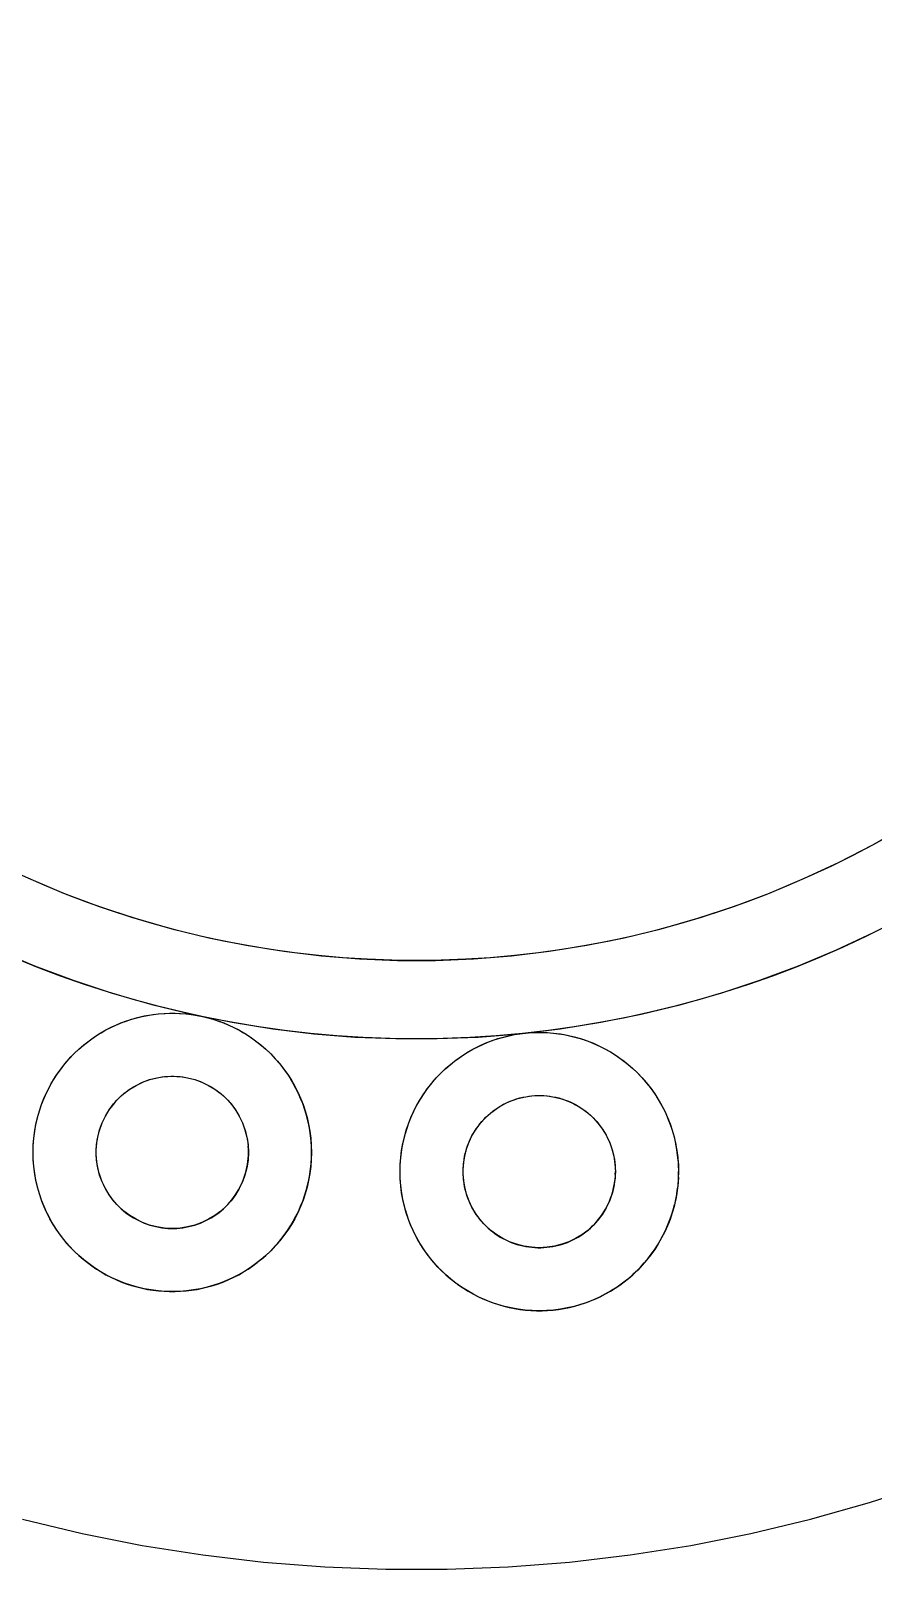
# Model space of a CAD drawing. Header units: millimetres. Extents: x -55 to 176, y -160 to 36.
# Drawn here: x -8.87 to 10.5, y -35.99 to -0.63 of the extents above; entities that cross this region are included whole.
import ezdxf

# ---------------------------------------------------------------- set-up
doc = ezdxf.new("R2010")
doc.units = ezdxf.units.MM
doc.layers.add('XY', color=7, linetype='Continuous')

msp = doc.modelspace()

# ---------------------------------------------------------------- linework, layer by layer
for centre, radius in [((0, 0), 23.8), ((0, 0), 22), ((-5.614, -26.41), 3.2), ((2.822, -26.852), 3.2), ((-5.614, -26.41), 1.75), ((2.822, -26.852), 1.75)]:
    msp.add_circle(centre, radius)
at = {"layer": 'XY'}
for p, q in [((10.491, -19.337), (11.252, -18.905)), ((9.714, -19.739), (10.491, -19.337)), ((8.922, -20.11), (9.714, -19.739)), ((-8.922, -20.11), (-8.115, -20.449)), ((8.115, -20.449), (8.922, -20.11)), ((-8.115, -20.449), (-7.296, -20.755)), ((7.296, -20.755), (8.115, -20.449)), ((-7.296, -20.755), (-6.465, -21.029)), ((6.465, -21.029), (7.296, -20.755)), ((-6.465, -21.029), (-5.624, -21.269)), ((5.624, -21.269), (6.465, -21.029)), ((-5.624, -21.269), (-4.774, -21.476)), ((-4.774, -21.476), (-3.916, -21.649)), ((3.916, -21.649), (4.774, -21.476)), ((4.774, -21.476), (5.624, -21.269)), ((9.652, -21.755), (10.509, -21.354)), ((-9.652, -21.755), (-8.779, -22.122)), ((-3.916, -21.649), (-3.052, -21.787)), ((-3.052, -21.787), (-2.184, -21.891)), ((-2.184, -21.891), (-1.312, -21.961)), ((1.312, -21.961), (2.184, -21.891)), ((2.184, -21.891), (3.052, -21.787)), ((3.052, -21.787), (3.916, -21.649)), ((8.779, -22.122), (9.652, -21.755)), ((-8.779, -22.122), (-7.893, -22.453)), ((-1.312, -21.961), (-0.437, -21.996)), ((-0.437, -21.996), (0.437, -21.996)), ((0.437, -21.996), (1.312, -21.961)), ((7.893, -22.453), (8.779, -22.122)), ((-7.893, -22.453), (-6.994, -22.749)), ((6.994, -22.749), (7.893, -22.453)), ((-6.994, -22.749), (-6.084, -23.009)), ((6.084, -23.009), (6.994, -22.749)), ((-6.554, -23.351), (-6.432, -23.316)), ((-6.432, -23.316), (-6.308, -23.286)), ((-6.308, -23.286), (-6.183, -23.261)), ((-6.183, -23.261), (-6.058, -23.241)), ((-6.084, -23.009), (-5.164, -23.233)), ((-6.058, -23.241), (-5.931, -23.226)), ((-5.931, -23.226), (-5.804, -23.216)), ((-5.804, -23.216), (-5.677, -23.211)), ((-5.677, -23.211), (-5.55, -23.211)), ((-5.55, -23.211), (-5.423, -23.216)), ((-5.423, -23.216), (-5.296, -23.226)), ((-5.296, -23.226), (-5.17, -23.241)), ((-5.17, -23.241), (-5.044, -23.261)), ((-5.164, -23.233), (-4.236, -23.42)), ((-5.044, -23.261), (-4.919, -23.286)), ((-4.919, -23.286), (-4.796, -23.316)), ((-4.796, -23.316), (-4.673, -23.351)), ((4.236, -23.42), (5.164, -23.233)), ((5.164, -23.233), (6.084, -23.009)), ((-7.358, -23.727), (-7.25, -23.66)), ((-7.25, -23.66), (-7.14, -23.597)), ((-7.14, -23.597), (-7.027, -23.539)), ((-7.027, -23.539), (-6.911, -23.485)), ((-6.911, -23.485), (-6.794, -23.436)), ((-6.794, -23.436), (-6.675, -23.391)), ((-6.675, -23.391), (-6.554, -23.351)), ((-4.673, -23.351), (-4.552, -23.391)), ((-4.552, -23.391), (-4.433, -23.436)), ((-4.433, -23.436), (-4.316, -23.485)), ((-4.316, -23.485), (-4.201, -23.539)), ((-4.236, -23.42), (-3.302, -23.57)), ((-4.201, -23.539), (-4.088, -23.597)), ((-4.088, -23.597), (-3.977, -23.66)), ((-3.977, -23.66), (-3.869, -23.727)), ((-3.302, -23.57), (-2.362, -23.682)), ((-2.362, -23.682), (-1.419, -23.758)), ((1.419, -23.758), (2.362, -23.682)), ((2.253, -23.703), (2.378, -23.683)), ((2.362, -23.682), (3.302, -23.57)), ((2.378, -23.683), (2.505, -23.668)), ((2.505, -23.668), (2.632, -23.658)), ((2.632, -23.658), (2.759, -23.653)), ((2.759, -23.653), (2.886, -23.653)), ((2.886, -23.653), (3.013, -23.658)), ((3.013, -23.658), (3.14, -23.668)), ((3.14, -23.668), (3.266, -23.683)), ((3.266, -23.683), (3.392, -23.703)), ((3.302, -23.57), (4.236, -23.42)), ((-7.854, -24.125), (-7.761, -24.038)), ((-7.761, -24.038), (-7.665, -23.954)), ((-7.665, -23.954), (-7.566, -23.874)), ((-7.566, -23.874), (-7.464, -23.799)), ((-7.464, -23.799), (-7.358, -23.727)), ((-3.869, -23.727), (-3.764, -23.799)), ((-3.764, -23.799), (-3.661, -23.874)), ((-3.661, -23.874), (-3.562, -23.954)), ((-3.562, -23.954), (-3.466, -24.038)), ((-3.466, -24.038), (-3.373, -24.125)), ((-1.419, -23.758), (-0.473, -23.795)), ((-0.473, -23.795), (0.473, -23.795)), ((0.473, -23.795), (1.419, -23.758)), ((1.186, -24.102), (1.296, -24.039)), ((1.296, -24.039), (1.409, -23.981)), ((1.409, -23.981), (1.525, -23.927)), ((1.525, -23.927), (1.642, -23.878)), ((1.642, -23.878), (1.761, -23.833)), ((1.761, -23.833), (1.882, -23.793)), ((1.882, -23.793), (2.004, -23.758)), ((2.004, -23.758), (2.128, -23.728)), ((2.128, -23.728), (2.253, -23.703)), ((3.392, -23.703), (3.517, -23.728)), ((3.517, -23.728), (3.64, -23.758)), ((3.64, -23.758), (3.763, -23.793)), ((3.763, -23.793), (3.883, -23.833)), ((3.883, -23.833), (4.003, -23.878)), ((4.003, -23.878), (4.12, -23.927)), ((4.12, -23.927), (4.235, -23.981)), ((4.235, -23.981), (4.348, -24.039)), ((4.348, -24.039), (4.459, -24.102)), ((-8.11, -24.408), (-8.028, -24.31)), ((-8.028, -24.31), (-7.943, -24.216)), ((-7.943, -24.216), (-7.854, -24.125)), ((-3.373, -24.125), (-3.284, -24.216)), ((-3.284, -24.216), (-3.199, -24.31)), ((-3.199, -24.31), (-3.117, -24.408)), ((0.675, -24.48), (0.771, -24.396)), ((0.771, -24.396), (0.87, -24.317)), ((0.87, -24.317), (0.972, -24.241)), ((0.972, -24.241), (1.078, -24.17)), ((1.078, -24.17), (1.186, -24.102)), ((4.459, -24.102), (4.567, -24.17)), ((4.567, -24.17), (4.672, -24.241)), ((4.672, -24.241), (4.775, -24.317)), ((4.775, -24.317), (4.874, -24.396)), ((4.874, -24.396), (4.97, -24.48)), ((-8.395, -24.828), (-8.33, -24.719)), ((-8.33, -24.719), (-8.261, -24.612)), ((-8.261, -24.612), (-8.187, -24.509)), ((-8.187, -24.509), (-8.11, -24.408)), ((-6.194, -24.759), (-6.128, -24.737)), ((-6.128, -24.737), (-6.061, -24.718)), ((-6.061, -24.718), (-5.993, -24.702)), ((-5.993, -24.702), (-5.925, -24.688)), ((-5.925, -24.688), (-5.856, -24.677)), ((-5.856, -24.677), (-5.787, -24.669)), ((-5.787, -24.669), (-5.718, -24.663)), ((-5.718, -24.663), (-5.648, -24.66)), ((-5.648, -24.66), (-5.579, -24.66)), ((-5.579, -24.66), (-5.509, -24.663)), ((-5.509, -24.663), (-5.44, -24.669)), ((-5.44, -24.669), (-5.371, -24.677)), ((-5.371, -24.677), (-5.302, -24.688)), ((-5.302, -24.688), (-5.234, -24.702)), ((-5.234, -24.702), (-5.166, -24.718)), ((-5.166, -24.718), (-5.099, -24.737)), ((-5.099, -24.737), (-5.033, -24.759)), ((-3.117, -24.408), (-3.04, -24.509)), ((-3.04, -24.509), (-2.966, -24.612)), ((-2.966, -24.612), (-2.897, -24.719)), ((-2.832, -24.828), (-2.897, -24.719)), ((0.326, -24.85), (0.408, -24.752)), ((0.408, -24.752), (0.493, -24.658)), ((0.582, -24.567), (0.493, -24.658)), ((0.582, -24.567), (0.675, -24.48)), ((4.97, -24.48), (5.062, -24.567)), ((5.062, -24.567), (5.151, -24.658)), ((5.151, -24.658), (5.237, -24.752)), ((5.237, -24.752), (5.318, -24.85)), ((-8.564, -25.171), (-8.512, -25.054)), ((-8.512, -25.054), (-8.456, -24.94)), ((-8.456, -24.94), (-8.395, -24.828)), ((-6.788, -25.113), (-6.736, -25.067)), ((-6.736, -25.067), (-6.681, -25.023)), ((-6.681, -25.023), (-6.625, -24.982)), ((-6.625, -24.982), (-6.568, -24.943)), ((-6.568, -24.943), (-6.509, -24.906)), ((-6.509, -24.906), (-6.448, -24.872)), ((-6.448, -24.872), (-6.386, -24.84)), ((-6.386, -24.84), (-6.323, -24.81)), ((-6.323, -24.81), (-6.259, -24.783)), ((-6.259, -24.783), (-6.194, -24.759)), ((-5.033, -24.759), (-4.968, -24.783)), ((-4.968, -24.783), (-4.904, -24.81)), ((-4.904, -24.81), (-4.841, -24.84)), ((-4.841, -24.84), (-4.779, -24.872)), ((-4.779, -24.872), (-4.719, -24.906)), ((-4.719, -24.906), (-4.66, -24.943)), ((-4.66, -24.943), (-4.602, -24.982)), ((-4.602, -24.982), (-4.546, -25.023)), ((-4.546, -25.023), (-4.492, -25.067)), ((-4.492, -25.067), (-4.439, -25.113)), ((-2.771, -24.94), (-2.832, -24.828)), ((-2.715, -25.054), (-2.771, -24.94)), ((-2.663, -25.171), (-2.715, -25.054)), ((0.106, -25.161), (0.175, -25.054)), ((0.175, -25.054), (0.248, -24.951)), ((0.248, -24.951), (0.326, -24.85)), ((2.649, -25.111), (2.718, -25.105)), ((2.718, -25.105), (2.787, -25.102)), ((2.787, -25.102), (2.857, -25.102)), ((2.857, -25.102), (2.927, -25.105)), ((2.927, -25.105), (2.996, -25.111)), ((5.318, -24.85), (5.396, -24.951)), ((5.396, -24.951), (5.47, -25.054)), ((5.47, -25.054), (5.539, -25.161)), ((-8.69, -25.531), (-8.653, -25.409)), ((-8.653, -25.409), (-8.611, -25.289)), ((-8.611, -25.289), (-8.564, -25.171)), ((-7.099, -25.485), (-7.061, -25.427)), ((-7.061, -25.427), (-7.021, -25.37)), ((-6.979, -25.315), (-7.021, -25.37)), ((-6.934, -25.262), (-6.979, -25.315)), ((-6.934, -25.262), (-6.887, -25.21)), ((-6.887, -25.21), (-6.839, -25.16)), ((-6.839, -25.16), (-6.788, -25.113)), ((-4.439, -25.113), (-4.389, -25.16)), ((-4.389, -25.16), (-4.34, -25.21)), ((-4.34, -25.21), (-4.293, -25.262)), ((-4.293, -25.262), (-4.249, -25.315)), ((-4.249, -25.315), (-4.206, -25.37)), ((-4.206, -25.37), (-4.166, -25.427)), ((-4.166, -25.427), (-4.128, -25.485)), ((-2.616, -25.289), (-2.663, -25.171)), ((-2.574, -25.409), (-2.616, -25.289)), ((-2.537, -25.531), (-2.574, -25.409)), ((-0.076, -25.497), (-0.02, -25.382)), ((-0.02, -25.382), (0.04, -25.27)), ((0.04, -25.27), (0.106, -25.161)), ((1.755, -25.465), (1.811, -25.424)), ((1.811, -25.424), (1.868, -25.385)), ((1.868, -25.385), (1.927, -25.348)), ((1.927, -25.348), (1.988, -25.314)), ((1.988, -25.314), (2.05, -25.282)), ((2.05, -25.282), (2.113, -25.252)), ((2.113, -25.252), (2.177, -25.225)), ((2.177, -25.225), (2.242, -25.201)), ((2.242, -25.201), (2.308, -25.179)), ((2.308, -25.179), (2.375, -25.16)), ((2.375, -25.16), (2.443, -25.144)), ((2.443, -25.144), (2.511, -25.13)), ((2.511, -25.13), (2.579, -25.119)), ((2.579, -25.119), (2.649, -25.111)), ((2.996, -25.111), (3.065, -25.119)), ((3.065, -25.119), (3.134, -25.13)), ((3.134, -25.13), (3.202, -25.144)), ((3.202, -25.144), (3.27, -25.16)), ((3.27, -25.16), (3.337, -25.179)), ((3.337, -25.179), (3.403, -25.201)), ((3.403, -25.201), (3.468, -25.225)), ((3.468, -25.225), (3.532, -25.252)), ((3.532, -25.252), (3.595, -25.282)), ((3.595, -25.282), (3.657, -25.314)), ((3.657, -25.314), (3.717, -25.348)), ((3.717, -25.348), (3.776, -25.385)), ((3.776, -25.385), (3.834, -25.424)), ((3.834, -25.424), (3.89, -25.465)), ((5.539, -25.161), (5.604, -25.27)), ((5.604, -25.27), (5.665, -25.382)), ((5.665, -25.382), (5.721, -25.497)), ((-8.773, -25.903), (-8.751, -25.778)), ((-8.751, -25.778), (-8.723, -25.654)), ((-8.723, -25.654), (-8.69, -25.531)), ((-7.276, -25.863), (-7.253, -25.797)), ((-7.253, -25.797), (-7.227, -25.732)), ((-7.227, -25.732), (-7.199, -25.669)), ((-7.199, -25.669), (-7.168, -25.606)), ((-7.168, -25.606), (-7.135, -25.545)), ((-7.135, -25.545), (-7.099, -25.485)), ((-4.128, -25.485), (-4.092, -25.545)), ((-4.092, -25.545), (-4.059, -25.606)), ((-4.059, -25.606), (-4.028, -25.669)), ((-4.028, -25.669), (-4, -25.732)), ((-4, -25.732), (-3.975, -25.797)), ((-3.975, -25.797), (-3.951, -25.863)), ((-2.504, -25.654), (-2.537, -25.531)), ((-2.477, -25.778), (-2.504, -25.654)), ((-2.454, -25.903), (-2.477, -25.778)), ((-0.217, -25.851), (-0.175, -25.731)), ((-0.175, -25.731), (-0.128, -25.613)), ((-0.128, -25.613), (-0.076, -25.497)), ((1.374, -25.869), (1.415, -25.812)), ((1.415, -25.812), (1.457, -25.757)), ((1.457, -25.757), (1.502, -25.704)), ((1.502, -25.704), (1.548, -25.652)), ((1.548, -25.652), (1.597, -25.602)), ((1.597, -25.602), (1.648, -25.555)), ((1.648, -25.555), (1.7, -25.509)), ((1.7, -25.509), (1.755, -25.465)), ((3.89, -25.465), (3.944, -25.509)), ((3.944, -25.509), (3.997, -25.555)), ((3.997, -25.555), (4.047, -25.602)), ((4.047, -25.602), (4.096, -25.652)), ((4.096, -25.652), (4.143, -25.704)), ((4.143, -25.704), (4.187, -25.757)), ((4.187, -25.757), (4.23, -25.812)), ((4.23, -25.812), (4.27, -25.869)), ((5.721, -25.497), (5.773, -25.613)), ((5.773, -25.613), (5.819, -25.731)), ((5.819, -25.731), (5.862, -25.851)), ((-8.811, -26.283), (-8.804, -26.156)), ((-8.804, -26.156), (-8.791, -26.029)), ((-8.791, -26.029), (-8.773, -25.903)), ((-7.351, -26.202), (-7.342, -26.133)), ((-7.342, -26.133), (-7.329, -26.064)), ((-7.329, -26.064), (-7.314, -25.996)), ((-7.314, -25.996), (-7.296, -25.929)), ((-7.296, -25.929), (-7.276, -25.863)), ((-3.951, -25.863), (-3.931, -25.929)), ((-3.931, -25.929), (-3.913, -25.996)), ((-3.913, -25.996), (-3.898, -26.064)), ((-3.898, -26.064), (-3.886, -26.133)), ((-3.886, -26.133), (-3.876, -26.202)), ((-2.436, -26.029), (-2.454, -25.903)), ((-2.424, -26.156), (-2.436, -26.029)), ((-2.416, -26.283), (-2.424, -26.156)), ((-0.315, -26.22), (-0.287, -26.096)), ((-0.287, -26.096), (-0.255, -25.973)), ((-0.255, -25.973), (-0.217, -25.851)), ((1.209, -26.174), (1.237, -26.111)), ((1.237, -26.111), (1.268, -26.048)), ((1.268, -26.048), (1.301, -25.987)), ((1.301, -25.987), (1.337, -25.927)), ((1.337, -25.927), (1.374, -25.869)), ((4.27, -25.869), (4.308, -25.927)), ((4.308, -25.927), (4.344, -25.987)), ((4.344, -25.987), (4.377, -26.048)), ((4.377, -26.048), (4.407, -26.111)), ((4.407, -26.111), (4.436, -26.174)), ((5.862, -25.851), (5.899, -25.973)), ((5.899, -25.973), (5.932, -26.096)), ((5.932, -26.096), (5.959, -26.22)), ((-8.814, -26.41), (-8.811, -26.283)), ((-8.811, -26.537), (-8.814, -26.41)), ((-7.364, -26.41), (-7.362, -26.34)), ((-7.362, -26.48), (-7.364, -26.41)), ((-7.362, -26.34), (-7.358, -26.271)), ((-7.358, -26.549), (-7.362, -26.48)), ((-7.358, -26.271), (-7.351, -26.202)), ((-3.876, -26.202), (-3.869, -26.271)), ((-3.865, -26.34), (-3.869, -26.271)), ((-3.869, -26.549), (-3.865, -26.48)), ((-3.864, -26.41), (-3.865, -26.34)), ((-3.865, -26.48), (-3.864, -26.41)), ((-2.414, -26.41), (-2.416, -26.283)), ((-2.416, -26.537), (-2.414, -26.41)), ((-0.368, -26.598), (-0.355, -26.471)), ((-0.355, -26.471), (-0.337, -26.345)), ((-0.337, -26.345), (-0.315, -26.22)), ((1.094, -26.575), (1.107, -26.506)), ((1.107, -26.506), (1.122, -26.438)), ((1.122, -26.438), (1.14, -26.371)), ((1.14, -26.371), (1.16, -26.305)), ((1.16, -26.305), (1.183, -26.239)), ((1.183, -26.239), (1.209, -26.174)), ((4.436, -26.174), (4.461, -26.239)), ((4.461, -26.239), (4.484, -26.305)), ((4.484, -26.305), (4.505, -26.371)), ((4.505, -26.371), (4.523, -26.438)), ((4.523, -26.438), (4.538, -26.506)), ((4.538, -26.506), (4.55, -26.575)), ((5.982, -26.345), (5.959, -26.22)), ((6, -26.471), (5.982, -26.345)), ((6.012, -26.598), (6, -26.471)), ((-8.804, -26.664), (-8.811, -26.537)), ((-8.791, -26.791), (-8.804, -26.664)), ((-8.773, -26.917), (-8.791, -26.791)), ((-7.351, -26.618), (-7.358, -26.549)), ((-7.342, -26.687), (-7.351, -26.618)), ((-7.329, -26.756), (-7.342, -26.687)), ((-7.314, -26.824), (-7.329, -26.756)), ((-7.296, -26.891), (-7.314, -26.824)), ((-3.931, -26.891), (-3.913, -26.824)), ((-3.913, -26.824), (-3.898, -26.756)), ((-3.898, -26.756), (-3.886, -26.687)), ((-3.886, -26.687), (-3.876, -26.618)), ((-3.876, -26.618), (-3.869, -26.549)), ((-2.454, -26.917), (-2.436, -26.791)), ((-2.436, -26.791), (-2.424, -26.664)), ((-2.424, -26.664), (-2.416, -26.537)), ((-0.378, -26.852), (-0.375, -26.725)), ((-0.375, -26.979), (-0.378, -26.852)), ((-0.375, -26.725), (-0.368, -26.598)), ((1.072, -26.852), (1.074, -26.783)), ((1.074, -26.922), (1.072, -26.852)), ((1.074, -26.783), (1.078, -26.713)), ((1.078, -26.713), (1.085, -26.644)), ((1.085, -26.644), (1.094, -26.575)), ((4.55, -26.575), (4.56, -26.644)), ((4.56, -26.644), (4.567, -26.713)), ((4.567, -26.713), (4.571, -26.783)), ((4.571, -26.783), (4.572, -26.852)), ((4.571, -26.922), (4.572, -26.852)), ((6.012, -26.598), (6.02, -26.725)), ((6.02, -26.725), (6.022, -26.852)), ((6.02, -26.979), (6.022, -26.852)), ((-8.751, -27.042), (-8.773, -26.917)), ((-8.723, -27.166), (-8.751, -27.042)), ((-8.69, -27.289), (-8.723, -27.166)), ((-7.276, -26.957), (-7.296, -26.891)), ((-7.253, -27.023), (-7.276, -26.957)), ((-7.227, -27.088), (-7.253, -27.023)), ((-7.199, -27.151), (-7.227, -27.088)), ((-7.168, -27.214), (-7.199, -27.151)), ((-7.135, -27.275), (-7.168, -27.214)), ((-4.092, -27.275), (-4.059, -27.214)), ((-4.059, -27.214), (-4.028, -27.151)), ((-4.028, -27.151), (-4, -27.088)), ((-4, -27.088), (-3.975, -27.023)), ((-3.975, -27.023), (-3.951, -26.957)), ((-3.951, -26.957), (-3.931, -26.891)), ((-2.537, -27.289), (-2.504, -27.166)), ((-2.504, -27.166), (-2.477, -27.042)), ((-2.477, -27.042), (-2.454, -26.917)), ((-0.368, -27.106), (-0.375, -26.979)), ((-0.355, -27.233), (-0.368, -27.106)), ((1.078, -26.991), (1.074, -26.922)), ((1.085, -27.06), (1.078, -26.991)), ((1.094, -27.129), (1.085, -27.06)), ((1.107, -27.198), (1.094, -27.129)), ((1.122, -27.266), (1.107, -27.198)), ((4.523, -27.266), (4.538, -27.198)), ((4.538, -27.198), (4.55, -27.129)), ((4.55, -27.129), (4.56, -27.06)), ((4.567, -26.991), (4.56, -27.06)), ((4.571, -26.922), (4.567, -26.991)), ((6.012, -27.106), (6, -27.233)), ((6.02, -26.979), (6.012, -27.106)), ((-8.653, -27.411), (-8.69, -27.289)), ((-8.611, -27.531), (-8.653, -27.411)), ((-8.564, -27.649), (-8.611, -27.531)), ((-7.099, -27.335), (-7.135, -27.275)), ((-7.061, -27.393), (-7.099, -27.335)), ((-7.021, -27.45), (-7.061, -27.393)), ((-6.979, -27.505), (-7.021, -27.45)), ((-6.934, -27.558), (-6.979, -27.505)), ((-6.887, -27.61), (-6.934, -27.558)), ((-4.34, -27.61), (-4.293, -27.558)), ((-4.293, -27.558), (-4.249, -27.505)), ((-4.249, -27.505), (-4.206, -27.45)), ((-4.206, -27.45), (-4.166, -27.393)), ((-4.166, -27.393), (-4.128, -27.335)), ((-4.128, -27.335), (-4.092, -27.275)), ((-2.663, -27.649), (-2.616, -27.531)), ((-2.616, -27.531), (-2.574, -27.411)), ((-2.574, -27.411), (-2.537, -27.289)), ((-0.337, -27.359), (-0.355, -27.233)), ((-0.315, -27.484), (-0.337, -27.359)), ((-0.287, -27.608), (-0.315, -27.484)), ((1.14, -27.333), (1.122, -27.266)), ((1.16, -27.399), (1.14, -27.333)), ((1.183, -27.465), (1.16, -27.399)), ((1.209, -27.53), (1.183, -27.465)), ((1.237, -27.593), (1.209, -27.53)), ((4.407, -27.593), (4.436, -27.53)), ((4.436, -27.53), (4.461, -27.465)), ((4.461, -27.465), (4.484, -27.399)), ((4.505, -27.333), (4.484, -27.399)), ((4.523, -27.266), (4.505, -27.333)), ((5.959, -27.484), (5.932, -27.608)), ((5.982, -27.359), (5.959, -27.484)), ((5.982, -27.359), (6, -27.233)), ((-8.512, -27.766), (-8.564, -27.649)), ((-8.456, -27.88), (-8.512, -27.766)), ((-8.395, -27.992), (-8.456, -27.88)), ((-6.887, -27.61), (-6.839, -27.66)), ((-6.839, -27.66), (-6.788, -27.707)), ((-6.788, -27.707), (-6.736, -27.753)), ((-6.736, -27.753), (-6.681, -27.797)), ((-6.681, -27.797), (-6.625, -27.838)), ((-6.625, -27.838), (-6.568, -27.877)), ((-6.568, -27.877), (-6.509, -27.914)), ((-6.509, -27.914), (-6.448, -27.948)), ((-4.779, -27.948), (-4.719, -27.914)), ((-4.719, -27.914), (-4.66, -27.877)), ((-4.66, -27.877), (-4.602, -27.838)), ((-4.602, -27.838), (-4.546, -27.797)), ((-4.546, -27.797), (-4.492, -27.753)), ((-4.492, -27.753), (-4.439, -27.707)), ((-4.439, -27.707), (-4.389, -27.66)), ((-4.389, -27.66), (-4.34, -27.61)), ((-2.832, -27.992), (-2.771, -27.88)), ((-2.771, -27.88), (-2.715, -27.766)), ((-2.715, -27.766), (-2.663, -27.649)), ((-0.255, -27.731), (-0.287, -27.608)), ((-0.217, -27.853), (-0.255, -27.731)), ((-0.175, -27.973), (-0.217, -27.853)), ((1.268, -27.656), (1.237, -27.593)), ((1.301, -27.717), (1.268, -27.656)), ((1.337, -27.777), (1.301, -27.717)), ((1.374, -27.835), (1.337, -27.777)), ((1.415, -27.892), (1.374, -27.835)), ((1.457, -27.947), (1.415, -27.892)), ((4.187, -27.947), (4.23, -27.892)), ((4.23, -27.892), (4.27, -27.835)), ((4.27, -27.835), (4.308, -27.777)), ((4.308, -27.777), (4.344, -27.717)), ((4.344, -27.717), (4.377, -27.656)), ((4.377, -27.656), (4.407, -27.593)), ((5.819, -27.973), (5.862, -27.853)), ((5.862, -27.853), (5.899, -27.731)), ((5.899, -27.731), (5.932, -27.608)), ((-8.33, -28.101), (-8.395, -27.992)), ((-8.261, -28.208), (-8.33, -28.101)), ((-8.187, -28.311), (-8.261, -28.208)), ((-6.448, -27.948), (-6.386, -27.98)), ((-6.386, -27.98), (-6.323, -28.01)), ((-6.323, -28.01), (-6.259, -28.037)), ((-6.259, -28.037), (-6.194, -28.061)), ((-6.194, -28.061), (-6.128, -28.083)), ((-6.128, -28.083), (-6.061, -28.102)), ((-6.061, -28.102), (-5.993, -28.118)), ((-5.993, -28.118), (-5.925, -28.132)), ((-5.925, -28.132), (-5.856, -28.143)), ((-5.856, -28.143), (-5.787, -28.151)), ((-5.787, -28.151), (-5.718, -28.157)), ((-5.718, -28.157), (-5.648, -28.16)), ((-5.648, -28.16), (-5.579, -28.16)), ((-5.579, -28.16), (-5.509, -28.157)), ((-5.509, -28.157), (-5.44, -28.151)), ((-5.44, -28.151), (-5.371, -28.143)), ((-5.371, -28.143), (-5.302, -28.132)), ((-5.302, -28.132), (-5.234, -28.118)), ((-5.234, -28.118), (-5.166, -28.102)), ((-5.166, -28.102), (-5.099, -28.083)), ((-5.099, -28.083), (-5.033, -28.061)), ((-5.033, -28.061), (-4.968, -28.037)), ((-4.968, -28.037), (-4.904, -28.01)), ((-4.904, -28.01), (-4.841, -27.98)), ((-4.841, -27.98), (-4.779, -27.948)), ((-3.04, -28.311), (-2.966, -28.208)), ((-2.966, -28.208), (-2.897, -28.101)), ((-2.897, -28.101), (-2.832, -27.992)), ((-0.128, -28.091), (-0.175, -27.973)), ((-0.076, -28.208), (-0.128, -28.091)), ((-0.02, -28.322), (-0.076, -28.208)), ((1.502, -28), (1.457, -27.947)), ((1.548, -28.052), (1.502, -28)), ((1.597, -28.102), (1.548, -28.052)), ((1.597, -28.102), (1.648, -28.149)), ((1.648, -28.149), (1.7, -28.195)), ((1.7, -28.195), (1.755, -28.239)), ((1.755, -28.239), (1.811, -28.28)), ((1.811, -28.28), (1.868, -28.319)), ((3.776, -28.319), (3.834, -28.28)), ((3.834, -28.28), (3.89, -28.239)), ((3.89, -28.239), (3.944, -28.195)), ((3.944, -28.195), (3.997, -28.149)), ((3.997, -28.149), (4.047, -28.102)), ((4.047, -28.102), (4.096, -28.052)), ((4.096, -28.052), (4.143, -28)), ((4.143, -28), (4.187, -27.947)), ((5.665, -28.322), (5.721, -28.208)), ((5.721, -28.208), (5.773, -28.091)), ((5.773, -28.091), (5.819, -27.973)), ((-8.11, -28.412), (-8.187, -28.311)), ((-8.028, -28.51), (-8.11, -28.412)), ((-7.943, -28.604), (-8.028, -28.51)), ((-7.943, -28.604), (-7.854, -28.695)), ((-3.373, -28.695), (-3.284, -28.604)), ((-3.284, -28.604), (-3.199, -28.51)), ((-3.199, -28.51), (-3.117, -28.412)), ((-3.117, -28.412), (-3.04, -28.311)), ((0.04, -28.434), (-0.02, -28.322)), ((0.106, -28.543), (0.04, -28.434)), ((0.175, -28.65), (0.106, -28.543)), ((1.868, -28.319), (1.927, -28.356)), ((1.927, -28.356), (1.988, -28.39)), ((1.988, -28.39), (2.05, -28.422)), ((2.05, -28.422), (2.113, -28.452)), ((2.113, -28.452), (2.177, -28.479)), ((2.177, -28.479), (2.242, -28.503)), ((2.242, -28.503), (2.308, -28.525)), ((2.308, -28.525), (2.375, -28.544)), ((2.375, -28.544), (2.443, -28.56)), ((2.443, -28.56), (2.511, -28.574)), ((2.511, -28.574), (2.579, -28.585)), ((2.579, -28.585), (2.649, -28.593)), ((2.649, -28.593), (2.718, -28.599)), ((2.718, -28.599), (2.787, -28.602)), ((2.787, -28.602), (2.857, -28.602)), ((2.857, -28.602), (2.927, -28.599)), ((2.927, -28.599), (2.996, -28.593)), ((2.996, -28.593), (3.065, -28.585)), ((3.065, -28.585), (3.134, -28.574)), ((3.134, -28.574), (3.202, -28.56)), ((3.202, -28.56), (3.27, -28.544)), ((3.27, -28.544), (3.337, -28.525)), ((3.337, -28.525), (3.403, -28.503)), ((3.403, -28.503), (3.468, -28.479)), ((3.468, -28.479), (3.532, -28.452)), ((3.532, -28.452), (3.595, -28.422)), ((3.595, -28.422), (3.657, -28.39)), ((3.657, -28.39), (3.717, -28.356)), ((3.717, -28.356), (3.776, -28.319)), ((5.47, -28.65), (5.539, -28.543)), ((5.539, -28.543), (5.604, -28.434)), ((5.604, -28.434), (5.665, -28.322)), ((-7.854, -28.695), (-7.761, -28.782)), ((-7.761, -28.782), (-7.665, -28.866)), ((-7.665, -28.866), (-7.566, -28.945)), ((-7.566, -28.945), (-7.464, -29.021)), ((-3.764, -29.021), (-3.661, -28.945)), ((-3.562, -28.866), (-3.661, -28.945)), ((-3.562, -28.866), (-3.466, -28.782)), ((-3.466, -28.782), (-3.373, -28.695)), ((0.248, -28.754), (0.175, -28.65)), ((0.326, -28.854), (0.248, -28.754)), ((0.408, -28.952), (0.326, -28.854)), ((0.493, -29.046), (0.408, -28.952)), ((5.151, -29.046), (5.237, -28.952)), ((5.237, -28.952), (5.318, -28.854)), ((5.318, -28.854), (5.396, -28.754)), ((5.396, -28.754), (5.47, -28.65)), ((-7.464, -29.021), (-7.358, -29.093)), ((-7.358, -29.093), (-7.25, -29.16)), ((-7.25, -29.16), (-7.14, -29.223)), ((-7.14, -29.223), (-7.027, -29.281)), ((-7.027, -29.281), (-6.911, -29.335)), ((-6.911, -29.335), (-6.794, -29.384)), ((-4.433, -29.384), (-4.316, -29.335)), ((-4.316, -29.335), (-4.201, -29.281)), ((-4.201, -29.281), (-4.088, -29.223)), ((-4.088, -29.223), (-3.977, -29.16)), ((-3.977, -29.16), (-3.869, -29.093)), ((-3.869, -29.093), (-3.764, -29.021)), ((0.582, -29.137), (0.493, -29.046)), ((0.582, -29.137), (0.675, -29.224)), ((0.675, -29.224), (0.771, -29.308)), ((0.771, -29.308), (0.87, -29.388)), ((4.775, -29.388), (4.874, -29.308)), ((4.874, -29.308), (4.97, -29.224)), ((4.97, -29.224), (5.062, -29.137)), ((5.062, -29.137), (5.151, -29.046)), ((-6.794, -29.384), (-6.675, -29.429)), ((-6.675, -29.429), (-6.554, -29.469)), ((-6.554, -29.469), (-6.432, -29.504)), ((-6.432, -29.504), (-6.308, -29.534)), ((-6.308, -29.534), (-6.183, -29.559)), ((-6.183, -29.559), (-6.058, -29.579)), ((-6.058, -29.579), (-5.931, -29.594)), ((-5.931, -29.594), (-5.804, -29.604)), ((-5.804, -29.604), (-5.677, -29.609)), ((-5.677, -29.609), (-5.55, -29.609)), ((-5.55, -29.609), (-5.423, -29.604)), ((-5.423, -29.604), (-5.296, -29.594)), ((-5.296, -29.594), (-5.17, -29.579)), ((-5.17, -29.579), (-5.044, -29.559)), ((-5.044, -29.559), (-4.919, -29.534)), ((-4.919, -29.534), (-4.796, -29.504)), ((-4.796, -29.504), (-4.673, -29.469)), ((-4.673, -29.469), (-4.552, -29.429)), ((-4.552, -29.429), (-4.433, -29.384)), ((0.87, -29.388), (0.972, -29.463)), ((0.972, -29.463), (1.078, -29.535)), ((1.078, -29.535), (1.186, -29.602)), ((1.186, -29.602), (1.296, -29.665)), ((1.296, -29.665), (1.409, -29.723)), ((4.235, -29.723), (4.348, -29.665)), ((4.348, -29.665), (4.459, -29.602)), ((4.459, -29.602), (4.567, -29.535)), ((4.567, -29.535), (4.672, -29.463)), ((4.672, -29.463), (4.775, -29.388)), ((1.409, -29.723), (1.525, -29.777)), ((1.525, -29.777), (1.642, -29.826)), ((1.642, -29.826), (1.761, -29.871)), ((1.761, -29.871), (1.882, -29.911)), ((1.882, -29.911), (2.004, -29.946)), ((2.004, -29.946), (2.128, -29.976)), ((2.128, -29.976), (2.253, -30.001)), ((2.253, -30.001), (2.378, -30.021)), ((2.378, -30.021), (2.505, -30.036)), ((2.505, -30.036), (2.632, -30.046)), ((2.632, -30.046), (2.759, -30.051)), ((2.759, -30.051), (2.886, -30.051)), ((2.886, -30.051), (3.013, -30.046)), ((3.013, -30.046), (3.14, -30.036)), ((3.14, -30.036), (3.266, -30.021)), ((3.266, -30.021), (3.392, -30.001)), ((3.392, -30.001), (3.517, -29.976)), ((3.517, -29.976), (3.64, -29.946)), ((3.64, -29.946), (3.763, -29.911)), ((3.763, -29.911), (3.883, -29.871)), ((3.883, -29.871), (4.003, -29.826)), ((4.003, -29.826), (4.12, -29.777)), ((4.12, -29.777), (4.235, -29.723)), ((10.411, -34.462), (11.751, -34.028)), ((9.056, -34.842), (10.411, -34.462)), ((-9.056, -34.842), (-7.686, -35.17)), ((7.686, -35.17), (9.056, -34.842)), ((-7.686, -35.17), (-6.305, -35.444)), ((6.305, -35.444), (7.686, -35.17)), ((-6.305, -35.444), (-4.914, -35.663)), ((-4.914, -35.663), (-3.515, -35.828)), ((3.515, -35.828), (4.914, -35.663)), ((4.914, -35.663), (6.305, -35.444)), ((-3.515, -35.828), (-2.111, -35.938)), ((-2.111, -35.938), (-0.704, -35.993)), ((-0.704, -35.993), (0.704, -35.993)), ((0.704, -35.993), (2.111, -35.938)), ((2.111, -35.938), (3.515, -35.828))]:
    msp.add_line(p, q, dxfattribs=at)

doc.saveas('drawing.dxf')
